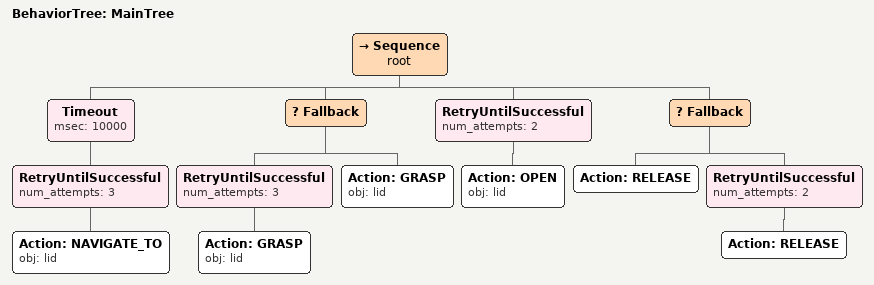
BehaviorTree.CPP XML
<root main_tree_to_execute="MainTree">
  <BehaviorTree ID="MainTree">
    <Sequence name="root">
      <!-- Timeout: Prevent stuck navigation to lid -->
      <Timeout msec="10000">
        <RetryUntilSuccessful num_attempts="3">
          <Action ID="NAVIGATE_TO" obj="lid"/>
        </RetryUntilSuccessful>
      </Timeout>
      <!-- Fallback: Robust grasp of lid -->
      <Fallback>
        <!-- Retry: Attempt to grasp lid up to 3 times -->
        <RetryUntilSuccessful num_attempts="3">
          <Action ID="GRASP" obj="lid"/>
        </RetryUntilSuccessful>
        <Action ID="GRASP" obj="lid"/>
      </Fallback>
      <!-- Retry: Opening lid may fail, try up to 2 times -->
      <RetryUntilSuccessful num_attempts="2">
        <Action ID="OPEN" obj="lid"/>
      </RetryUntilSuccessful>
      <!-- Fallback: Ensure lid release is robust -->
      <Fallback>
        <Action ID="RELEASE"/>
        <!-- Retry: Attempt to release lid up to 2 times -->
        <RetryUntilSuccessful num_attempts="2">
          <Action ID="RELEASE"/>
        </RetryUntilSuccessful>
      </Fallback>
    </Sequence>
  </BehaviorTree>
</root>
